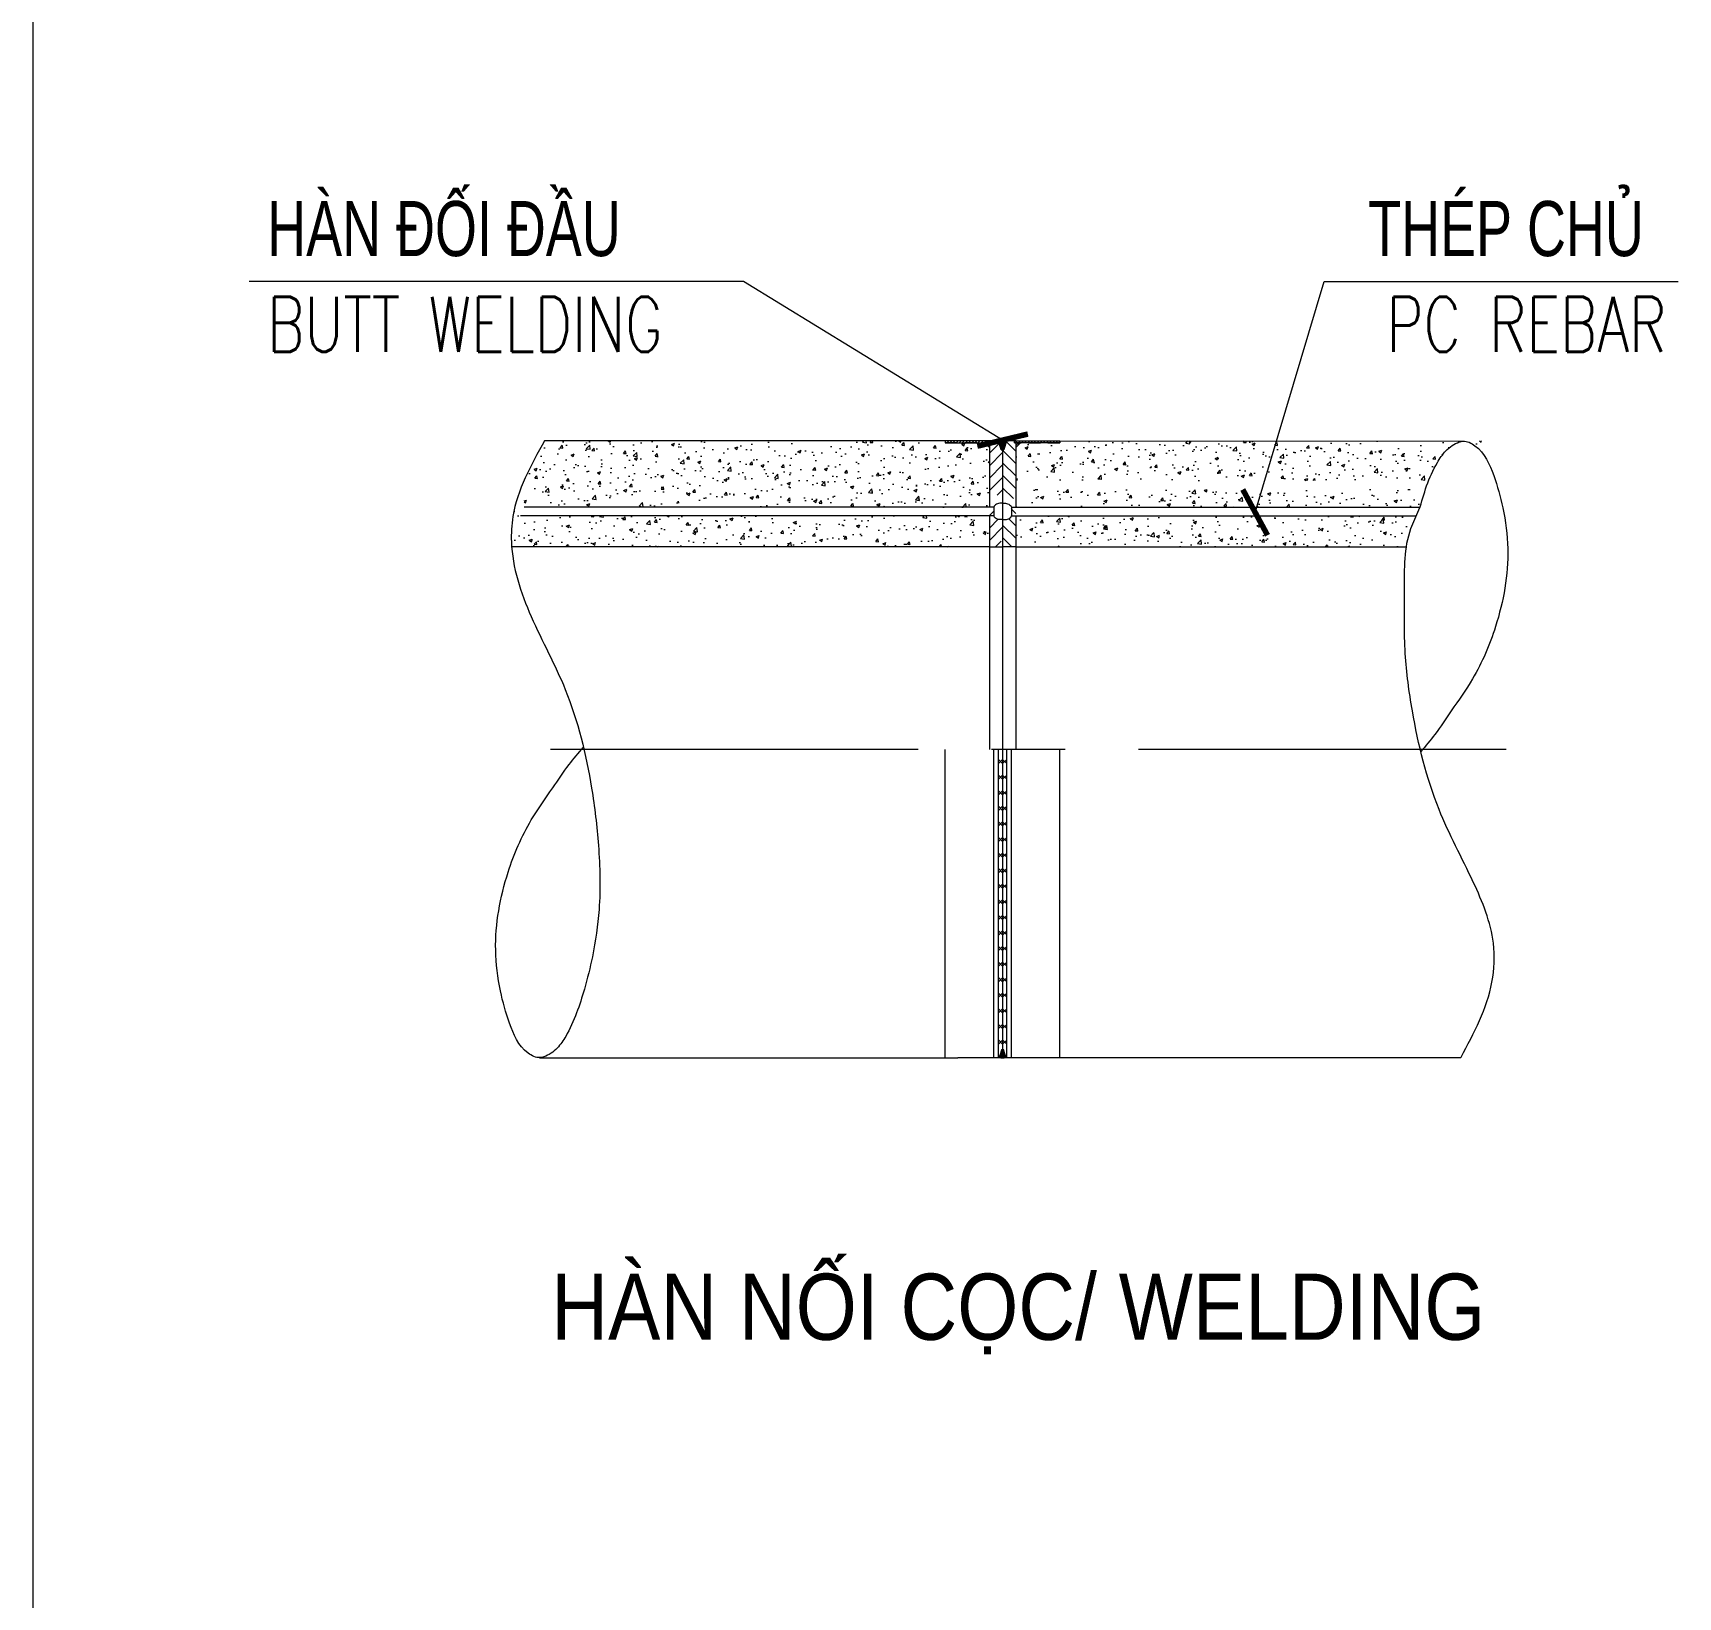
# Model space of a CAD drawing. Header units: millimetres. Extents: x -2123450 to -961021, y -260876 to 649159.
# Drawn here: x -1467022 to -1455833, y 138489 to 149125 of the extents above; entities that cross this region are included whole.
import ezdxf
from ezdxf.enums import TextEntityAlignment as Align

# ---------------------------------------------------------------- set-up
doc = ezdxf.new("R2010")
doc.units = ezdxf.units.MM
doc.header["$LTSCALE"] = 1000
doc.header["$MEASUREMENT"] = 0
doc.linetypes.add('CENTER2', pattern=[1.125, 0.75, -0.125, 0.125, -0.125])
doc.linetypes.add('CENTERX2', pattern=[4, 2.5, -0.5, 0.5, -0.5])
doc.layers.get('0').update_dxf_attribs({"linetype": 'CONTINUOUS'})
for name, color, linetype, lineweight in [('1.NET BAO-F', 3, 'CONTINUOUS', 20), ('4.DIM-F', 1, 'CONTINUOUS', 15), ('9.NET MANH-F', 9, 'CONTINUOUS', 15), ('NDC_S_AXIS', 5, 'CENTER2', 15), ('NDC_S_BREAK-LINE', 1, 'CONTINUOUS', 15), ('NDC_S_CONTINUOUS', 3, 'CONTINUOUS', 20), ('NDC_S_ENG TEXT', 2, 'CONTINUOUS', 9), ('NDC_S_HATCH MATERIAL', 8, 'CONTINUOUS', 13), ('NDC_S_VN TEXT', 7, 'CONTINUOUS', 9)]:
    doc.layers.add(name, color=color, linetype=linetype, lineweight=lineweight)
doc.styles.add('Arial', font='arial.ttf')
doc.styles.add('NDC_ARIAL', font='arial.ttf', dxfattribs={"width": 0.8})
doc.styles.add('NDC_ROMANS', font='romans.shx', dxfattribs={"width": 0.8, "bigfont": 'vns.shx'})
doc.styles.add('Vnsimli', font='vnsimli.shx', dxfattribs={"width": 0.65})
doc.dimstyles.new('D1-1(SC25)', dxfattribs={"dimscale": 25, "dimtxt": 2, "dimasz": 1.5, "dimexe": 1.5, "dimexo": 0, "dimgap": 0.5, "dimtad": 1, "dimdec": 0, "dimzin": 0, "dimdsep": 46, "dimtxsty": 'Vnsimli', "dimblk": 'ARCHTICK', "dimcen": 1, "dimdle": 1.5, "dimclrd": 256, "dimclre": 256, "dimclrt": 2, "dimadec": 0, "dimazin": 0, "dimtfac": 1, "dimtdec": 0, "dimtix": 1, "dimtmove": 2, "dimatfit": 2, "dimldrblk": 'ARCHTICK', "dimfxl": 1, "dimtolj": 1, "dimtzin": 0, "dimlwd": -1, "dimlwe": -1, "dimarcsym": 0})
pattern_1 = [(50, (-1727909.72, 64548.08), (214.93242, -18.80415), [22.47432, -247.21747]), (355, (-1727909.72, 64548.08), (-41.57788, 225.40004), [17.97945, -197.77397]), (100.4514, (-1727891.81, 64546.52), (173.3547, 206.59575), [19.10023, -210.10252]), (46.1842, (-1727909.72, 64608.02), (319.80682, -49.59902), [33.71147, -370.8262]), (96.6356, (-1727883.07, 64603.88), (280.07872, 291.90176), [28.65034, -315.15372]), (351.1842, (-1727909.72, 64608), (280.0785, 291.90198), [26.96918, -296.66096]), (21, (-1727879.76, 64593.03), (178.8677, -120.64778), [22.47432, -247.21747]), (326, (-1727879.76, 64593.03), (72.91127, 217.29667), [17.97945, -197.77397]), (71.4514, (-1727864.85, 64582.98), (251.77904, 96.6487), [19.10023, -210.10252]), (37.5, (-1727909.725, 64548.08), (3.643792, 99.754151), [0, -195.37671, 0, -200.77055, 0, -198.523116]), (7.5, (-1727909.72, 64548.08), (78.83077, 118.18844), [0, -114.46918, 0, -190.88185, 0, -75.663527]), (327.5, (-1727976.55, 64548.08), (159.963915, -6.758737), [0, -74.914384, 0, -233.732877, 0, -310.14555]), (317.5, (-1728006.51, 64548.08), (174.75613, 29.99721), [0, -97.3887, 0, -155.2226, 0, -220.24829])]
pattern_2 = [(45, (-3052294.224, 738269.01), (-10.59449372, 10.59449372), [])]

# ---------------------------------------------------------------- blocks, each defined once
blk = doc.blocks.new('_ArchTick')
at = {"color": 0, "linetype": 'ByBlock', "lineweight": 0, "const_width": 0.15}
blk.add_lwpolyline([(-0.5, -0.5), (0.5, 0.5)], dxfattribs=at)

msp = doc.modelspace()

# ---------------------------------------------------------------- hatches: boundary and pattern name
at = {"layer": '9.NET MANH-F', "ltscale": 2}
h = msp.add_hatch(dxfattribs=at)
h.set_pattern_fill('ANSI31', color=256, scale=599.315068, angle=90, style=0)
h.set_pattern_definition([(135, (-1898428.25, 270255.12), (-52.972469, -52.972469), [])])
h.paths.add_polyline_path([(-1460455.03, 142155.21), (-1460427.34, 142155.21), (-1460427.34, 144252.81), (-1460455.03, 144252.81)])
h = msp.add_hatch(dxfattribs=at)
h.set_pattern_fill('ANSI31', color=256, scale=599.315068, angle=90, style=0)
h.set_pattern_definition([(45, (-1022454.11, 270255.12), (52.972469, -52.972469), [])])
h.paths.add_polyline_path([(-1460455.03, 142155.21), (-1460427.34, 142155.21), (-1460427.34, 144252.81), (-1460455.03, 144252.81)])
h = msp.add_hatch(dxfattribs=at)
h.set_pattern_fill('ANSI31', color=256, scale=599.315068, angle=90, style=0)
h.set_pattern_definition([(45, (-1022426.42, 270255.12), (52.972469, -52.972469), [])])
h.paths.add_polyline_path([(-1460427.34, 142155.21), (-1460399.64, 142155.21), (-1460399.64, 144252.81), (-1460427.34, 144252.81)])
h = msp.add_hatch(dxfattribs=at)
h.set_pattern_fill('ANSI31', color=256, scale=599.315068, angle=90, style=0)
h.set_pattern_definition([(135, (-1898400.56, 270255.12), (-52.972469, -52.972469), [])])
h.paths.add_polyline_path([(-1460427.34, 142155.21), (-1460399.64, 142155.21), (-1460399.64, 144252.81), (-1460427.34, 144252.81)])
at = {"layer": 'NDC_S_HATCH MATERIAL'}
h = msp.add_hatch(dxfattribs=at)
h.set_pattern_fill('AR-CONC', color=256, scale=29.965753, style=0)
h.set_pattern_definition(pattern_1)
h.paths.add_polyline_path([(-1463673.87, 146099.11), (-1463682.01, 145900.72), (-1460517.23, 145900.72), (-1460517.23, 146304.95), (-1460549.99, 146337.74), (-1460553.09, 146337.74), (-1460553.74, 146337.29), (-1460554.4, 146336.84), (-1460555.07, 146336.41), (-1460555.75, 146336), (-1460556.44, 146335.59), (-1460557.14, 146335.2), (-1460557.85, 146334.82), (-1460558.57, 146334.46), (-1460559.3, 146334.1), (-1460560.04, 146333.77), (-1460560.78, 146333.44), (-1460561.54, 146333.13), (-1460562.3, 146332.84), (-1460563.06, 146332.56), (-1460563.84, 146332.29), (-1460564.62, 146332.04), (-1460565.41, 146331.8), (-1460566.2, 146331.58), (-1460567, 146331.37), (-1460567.8, 146331.18), (-1460568.61, 146331), (-1460569.43, 146330.83), (-1460570.24, 146330.69), (-1460571.06, 146330.56), (-1460571.89, 146330.44), (-1460572.71, 146330.34), (-1460573.54, 146330.25), (-1460574.37, 146330.18), (-1460575.2, 146330.13), (-1460576.03, 146330.09), (-1460576.87, 146330.06), (-1460577.7, 146330.06), (-1460578.54, 146330.06), (-1460579.37, 146330.09), (-1460580.2, 146330.13), (-1460581.04, 146330.18), (-1460581.87, 146330.25), (-1460582.69, 146330.34), (-1460583.52, 146330.44), (-1460584.34, 146330.56), (-1460585.16, 146330.69), (-1460585.98, 146330.83), (-1460586.79, 146331), (-1460587.6, 146331.18), (-1460588.4, 146331.37), (-1460589.2, 146331.58), (-1460590, 146331.8), (-1460590.78, 146332.04), (-1460591.57, 146332.29), (-1460592.34, 146332.56), (-1460593.11, 146332.84), (-1460593.87, 146333.13), (-1460594.62, 146333.44), (-1460595.37, 146333.77), (-1460596.11, 146334.1), (-1460596.83, 146334.46), (-1460597.55, 146334.82), (-1460598.26, 146335.2), (-1460598.96, 146335.59), (-1460599.65, 146336), (-1460600.33, 146336.41), (-1460601, 146336.84), (-1460601.66, 146337.29), (-1460602.31, 146337.74), (-1460685.21, 146337.74), (-1460685.85, 146337.29), (-1460686.51, 146336.84), (-1460687.18, 146336.41), (-1460687.86, 146336), (-1460688.55, 146335.59), (-1460689.25, 146335.2), (-1460689.96, 146334.82), (-1460690.68, 146334.46), (-1460691.41, 146334.1), (-1460692.15, 146333.77), (-1460692.89, 146333.44), (-1460693.65, 146333.13), (-1460694.41, 146332.84), (-1460695.18, 146332.56), (-1460695.95, 146332.29), (-1460696.73, 146332.04), (-1460697.52, 146331.8), (-1460698.31, 146331.58), (-1460699.11, 146331.37), (-1460699.92, 146331.18), (-1460700.72, 146331), (-1460701.54, 146330.83), (-1460702.35, 146330.69), (-1460703.17, 146330.56), (-1460704, 146330.44), (-1460704.82, 146330.34), (-1460705.65, 146330.25), (-1460706.48, 146330.18), (-1460707.31, 146330.13), (-1460708.15, 146330.09), (-1460708.98, 146330.06), (-1460709.81, 146330.06), (-1460710.65, 146330.06), (-1460711.48, 146330.09), (-1460712.31, 146330.13), (-1460713.15, 146330.18), (-1460713.98, 146330.25), (-1460714.81, 146330.34), (-1460715.63, 146330.44), (-1460716.45, 146330.56), (-1460717.27, 146330.69), (-1460718.09, 146330.83), (-1460718.9, 146331), (-1460719.71, 146331.18), (-1460720.52, 146331.37), (-1460721.31, 146331.58), (-1460722.11, 146331.8), (-1460722.9, 146332.04), (-1460723.68, 146332.29), (-1460724.45, 146332.56), (-1460725.22, 146332.84), (-1460725.98, 146333.13), (-1460726.73, 146333.44), (-1460727.48, 146333.77), (-1460728.22, 146334.1), (-1460728.95, 146334.46), (-1460729.66, 146334.82), (-1460730.37, 146335.2), (-1460731.08, 146335.59), (-1460731.77, 146336), (-1460732.45, 146336.41), (-1460733.12, 146336.84), (-1460733.77, 146337.29), (-1460734.42, 146337.74), (-1460816.89, 146337.74), (-1460816.89, 146350.41), (-1463543.32, 146350.41), (-1463552.42, 146334.03), (-1463562.35, 146316.11), (-1463572.25, 146298.19), (-1463582.09, 146280.25), (-1463591.86, 146262.3), (-1463601.55, 146244.32), (-1463611.14, 146226.32), (-1463620.6, 146208.28), (-1463629.92, 146190.2), (-1463639.09, 146172.09), (-1463648.09, 146153.92), (-1463656.9, 146135.71), (-1463665.5, 146117.44), (-1463744.19, 145900.83)])
h = msp.add_hatch(dxfattribs=at)
h.set_pattern_fill('ANSI31', color=256, scale=119.863014, style=0)
h.set_pattern_definition(pattern_2)
h.paths.add_polyline_path([(-1460507.51, 146350.41), (-1460816.89, 146350.41), (-1460816.89, 146337.74), (-1460507.51, 146337.74)])
h = msp.add_hatch(dxfattribs=at)
h.set_pattern_fill('ANSI31', color=256, scale=479.452055, angle=90, style=0)
h.set_pattern_definition([(225, (-1727909.725, 129921.415), (-42.377975, 42.377975), [])])
h.paths.add_polyline_path([(-1460517.23, 146348.99), (-1460427.34, 146348.99), (-1460427.34, 145985.04), (-1460439.26, 145985.04), (-1460440.16, 145985.1), (-1460441.07, 145985.13), (-1460441.99, 145985.15), (-1460442.92, 145985.15), (-1460443.84, 145985.13), (-1460444.78, 145985.1), (-1460445.71, 145985.05), (-1460446.65, 145984.98), (-1460447.59, 145984.9), (-1460448.54, 145984.8), (-1460449.48, 145984.68), (-1460450.43, 145984.55), (-1460451.37, 145984.4), (-1460452.32, 145984.23), (-1460453.27, 145984.05), (-1460454.21, 145983.85), (-1460455.15, 145983.63), (-1460456.09, 145983.4), (-1460457.03, 145983.15), (-1460457.96, 145982.89), (-1460458.89, 145982.61), (-1460459.81, 145982.32), (-1460460.73, 145982.01), (-1460461.64, 145981.68), (-1460462.55, 145981.34), (-1460463.44, 145980.99), (-1460464.33, 145980.62), (-1460465.22, 145980.23), (-1460466.09, 145979.84), (-1460466.96, 145979.43), (-1460467.81, 145979), (-1460468.66, 145978.56), (-1460469.49, 145978.11), (-1460470.32, 145977.65), (-1460471.13, 145977.17), (-1460471.93, 145976.68), (-1460472.71, 145976.18), (-1460473.49, 145975.67), (-1460474.25, 145975.15), (-1460474.99, 145974.62), (-1460475.72, 145974.07), (-1460476.44, 145973.52), (-1460477.14, 145972.95), (-1460477.83, 145972.38), (-1460478.5, 145971.79), (-1460479.15, 145971.2), (-1460479.78, 145970.6), (-1460480.4, 145969.99), (-1460481, 145969.37), (-1460481.58, 145968.75), (-1460482.15, 145968.11), (-1460482.69, 145967.48), (-1460483.22, 145966.83), (-1460483.72, 145966.18), (-1460484.21, 145965.52), (-1460484.68, 145964.86), (-1460485.12, 145964.2), (-1460485.55, 145963.52), (-1460485.95, 145962.85), (-1460486.34, 145962.17), (-1460486.7, 145961.49), (-1460487.04, 145960.81), (-1460487.36, 145960.12), (-1460487.65, 145959.43), (-1460517.23, 145959.43)])
h.paths.add_polyline_path([(-1460487.65, 145840.79), (-1460487.65, 145899.5), (-1460517.23, 145899.5), (-1460517.23, 145642.48), (-1460507.51, 145642.48), (-1460507.51, 145629.81), (-1460454.29, 145629.81), (-1460427.34, 145690.34), (-1460427.34, 145815.18), (-1460439.26, 145815.18), (-1460440.02, 145815.13), (-1460440.79, 145815.1), (-1460441.56, 145815.08), (-1460442.33, 145815.07), (-1460443.11, 145815.07), (-1460443.89, 145815.09), (-1460444.68, 145815.11), (-1460445.47, 145815.15), (-1460446.26, 145815.21), (-1460447.05, 145815.27), (-1460447.84, 145815.34), (-1460448.64, 145815.43), (-1460449.43, 145815.53), (-1460450.23, 145815.64), (-1460451.03, 145815.76), (-1460451.82, 145815.9), (-1460452.62, 145816.04), (-1460453.41, 145816.2), (-1460454.21, 145816.37), (-1460455, 145816.55), (-1460455.79, 145816.74), (-1460456.58, 145816.95), (-1460457.37, 145817.16), (-1460458.15, 145817.39), (-1460458.94, 145817.62), (-1460459.71, 145817.87), (-1460460.49, 145818.13), (-1460461.26, 145818.4), (-1460462.02, 145818.68), (-1460462.78, 145818.97), (-1460463.54, 145819.27), (-1460464.29, 145819.58), (-1460465.03, 145819.9), (-1460465.77, 145820.23), (-1460466.5, 145820.58), (-1460467.23, 145820.93), (-1460467.95, 145821.29), (-1460468.66, 145821.66), (-1460469.36, 145822.04), (-1460470.06, 145822.42), (-1460470.74, 145822.82), (-1460471.42, 145823.23), (-1460472.09, 145823.64), (-1460472.75, 145824.06), (-1460473.41, 145824.49), (-1460474.05, 145824.93), (-1460474.68, 145825.38), (-1460475.3, 145825.83), (-1460475.91, 145826.29), (-1460476.52, 145826.76), (-1460477.11, 145827.24), (-1460477.68, 145827.72), (-1460478.25, 145828.21), (-1460478.81, 145828.71), (-1460479.35, 145829.21), (-1460479.88, 145829.72), (-1460480.4, 145830.23), (-1460480.91, 145830.75), (-1460481.4, 145831.28), (-1460481.88, 145831.81), (-1460482.35, 145832.34), (-1460482.8, 145832.88), (-1460483.25, 145833.42), (-1460483.67, 145833.97), (-1460484.08, 145834.52), (-1460484.48, 145835.08), (-1460484.87, 145835.64), (-1460485.24, 145836.2), (-1460485.59, 145836.77), (-1460485.93, 145837.33), (-1460486.26, 145837.91), (-1460486.57, 145838.48), (-1460486.86, 145839.05), (-1460487.14, 145839.63), (-1460487.41, 145840.21)])
h = msp.add_hatch(color=256, dxfattribs=at)
edge = h.paths.add_edge_path()
edge.add_arc((-1460427.34, 146287.93), 68.05, 66.664535, 90)
edge.add_line((-1460427.34, 146355.98), (-1460427.34, 146289.88))
edge.add_line((-1460427.34, 146289.88), (-1460418.36, 146289.88))
edge.add_line((-1460418.36, 146289.88), (-1460400.38, 146350.41))
edge = h.paths.add_edge_path()
edge.add_arc((-1460427.34, 146287.93), 68.05, 90, 113.335465)
edge.add_line((-1460454.29, 146350.41), (-1460436.31, 146289.88))
edge.add_line((-1460436.31, 146289.88), (-1460427.34, 146289.88))
edge.add_line((-1460427.34, 146289.88), (-1460427.34, 146355.98))
h = msp.add_hatch(dxfattribs=at)
h.set_pattern_fill('ANSI31', color=256, scale=479.452055, style=0)
h.set_pattern_definition([(315, (-1727909.725, 129921.415), (-42.377975, -42.377975), [])])
h.paths.add_polyline_path([(-1460427.34, 146348.99), (-1460337.44, 146348.99), (-1460337.44, 145959.43), (-1460367.02, 145959.43), (-1460367.31, 145960.12), (-1460367.63, 145960.81), (-1460367.97, 145961.49), (-1460368.33, 145962.17), (-1460368.72, 145962.85), (-1460369.12, 145963.52), (-1460369.55, 145964.2), (-1460369.99, 145964.86), (-1460370.46, 145965.52), (-1460370.95, 145966.18), (-1460371.45, 145966.83), (-1460371.98, 145967.48), (-1460372.52, 145968.11), (-1460373.09, 145968.75), (-1460373.67, 145969.37), (-1460374.27, 145969.99), (-1460374.89, 145970.6), (-1460375.52, 145971.2), (-1460376.17, 145971.79), (-1460376.84, 145972.38), (-1460377.53, 145972.95), (-1460378.23, 145973.52), (-1460378.95, 145974.07), (-1460379.68, 145974.62), (-1460380.42, 145975.15), (-1460381.18, 145975.67), (-1460381.96, 145976.18), (-1460382.74, 145976.68), (-1460383.54, 145977.17), (-1460384.36, 145977.65), (-1460385.18, 145978.11), (-1460386.01, 145978.56), (-1460386.86, 145979), (-1460387.71, 145979.43), (-1460388.58, 145979.84), (-1460389.45, 145980.23), (-1460390.34, 145980.62), (-1460391.23, 145980.99), (-1460392.13, 145981.34), (-1460393.03, 145981.68), (-1460393.94, 145982.01), (-1460394.86, 145982.32), (-1460395.78, 145982.61), (-1460396.71, 145982.89), (-1460397.64, 145983.15), (-1460398.58, 145983.4), (-1460399.52, 145983.63), (-1460400.46, 145983.85), (-1460401.41, 145984.05), (-1460402.35, 145984.23), (-1460403.3, 145984.4), (-1460404.24, 145984.55), (-1460405.19, 145984.68), (-1460406.13, 145984.8), (-1460407.08, 145984.9), (-1460408.02, 145984.98), (-1460408.96, 145985.05), (-1460409.9, 145985.1), (-1460410.83, 145985.13), (-1460411.76, 145985.15), (-1460412.68, 145985.15), (-1460413.6, 145985.13), (-1460414.51, 145985.1), (-1460415.41, 145985.04), (-1460427.34, 145985.04)])
h.paths.add_polyline_path([(-1460374.27, 145888.94), (-1460373.96, 145889.25), (-1460373.67, 145889.56)])
h.paths.add_polyline_path([(-1460399.99, 145875.18), (-1460399.52, 145875.3), (-1460400.46, 145875.08)])
h.paths.add_polyline_path([(-1460401.88, 145874.78), (-1460401.41, 145874.88), (-1460402.35, 145874.7)])
h.paths.add_polyline_path([(-1460398.11, 145875.64), (-1460397.64, 145875.78), (-1460398.58, 145875.53)])
h.paths.add_polyline_path([(-1460403.77, 145874.45), (-1460403.3, 145874.53), (-1460404.24, 145874.38)])
h.paths.add_polyline_path([(-1460396.25, 145876.17), (-1460395.78, 145876.32), (-1460396.71, 145876.04)])
h.paths.add_polyline_path([(-1460405.66, 145874.18), (-1460405.19, 145874.25), (-1460406.13, 145874.13)])
h.paths.add_polyline_path([(-1460394.4, 145876.76), (-1460393.94, 145876.92), (-1460394.86, 145876.61)])
h.paths.add_polyline_path([(-1460407.55, 145873.98), (-1460407.08, 145874.03), (-1460408.02, 145873.95)])
h.paths.add_polyline_path([(-1460392.58, 145877.41), (-1460392.13, 145877.59), (-1460393.03, 145877.25)])
h.paths.add_polyline_path([(-1460409.43, 145873.85), (-1460408.96, 145873.88), (-1460409.9, 145873.83)])
h.paths.add_polyline_path([(-1460390.78, 145878.12), (-1460390.34, 145878.31), (-1460391.23, 145877.94)])
h.paths.add_polyline_path([(-1460411.29, 145873.78), (-1460410.83, 145873.8), (-1460411.76, 145873.78)])
h.paths.add_polyline_path([(-1460389.01, 145878.89), (-1460388.58, 145879.09), (-1460389.45, 145878.7)])
h.paths.add_polyline_path([(-1460413.14, 145873.78), (-1460412.68, 145873.78), (-1460413.6, 145873.8)])
h.paths.add_polyline_path([(-1460387.28, 145879.71), (-1460386.86, 145879.93), (-1460387.71, 145879.5)])
h.paths.add_polyline_path([(-1460367.02, 145899.5), (-1460367.02, 145840.79), (-1460367.47, 145839.77), (-1460367.96, 145838.75), (-1460368.51, 145837.73), (-1460369.1, 145836.73), (-1460369.74, 145835.73), (-1460370.43, 145834.74), (-1460371.16, 145833.77), (-1460371.93, 145832.8), (-1460372.74, 145831.85), (-1460373.6, 145830.92), (-1460374.5, 145830), (-1460375.43, 145829.1), (-1460376.41, 145828.22), (-1460377.42, 145827.36), (-1460378.46, 145826.52), (-1460379.54, 145825.71), (-1460380.65, 145824.91), (-1460381.79, 145824.14), (-1460382.97, 145823.4), (-1460384.17, 145822.68), (-1460385.39, 145821.99), (-1460386.64, 145821.33), (-1460387.91, 145820.7), (-1460389.21, 145820.09), (-1460390.52, 145819.52), (-1460391.85, 145818.98), (-1460393.2, 145818.48), (-1460394.56, 145818), (-1460395.94, 145817.56), (-1460397.32, 145817.16), (-1460398.71, 145816.78), (-1460400.11, 145816.45), (-1460401.52, 145816.15), (-1460402.92, 145815.88), (-1460404.33, 145815.66), (-1460405.74, 145815.47), (-1460407.14, 145815.31), (-1460408.54, 145815.2), (-1460409.94, 145815.12), (-1460411.32, 145815.08), (-1460412.7, 145815.07), (-1460414.06, 145815.11), (-1460415.41, 145815.18), (-1460427.34, 145815.18), (-1460427.34, 145690.34), (-1460400.38, 145629.81), (-1460347.16, 145629.81), (-1460347.16, 145642.48), (-1460337.44, 145642.48), (-1460337.44, 145899.5)])
h.paths.add_polyline_path([(-1460385.59, 145880.59), (-1460385.18, 145880.82), (-1460386.01, 145880.37)])
h.paths.add_polyline_path([(-1460367.63, 145898.12), (-1460367.46, 145898.47), (-1460367.31, 145898.81)])
h.paths.add_polyline_path([(-1460383.94, 145881.51), (-1460383.54, 145881.76), (-1460384.36, 145881.28)])
h.paths.add_polyline_path([(-1460368.33, 145896.76), (-1460368.14, 145897.1), (-1460367.97, 145897.44)])
h.paths.add_polyline_path([(-1460382.34, 145882.49), (-1460381.96, 145882.75), (-1460382.74, 145882.25)])
h.paths.add_polyline_path([(-1460369.12, 145895.41), (-1460368.91, 145895.74), (-1460368.72, 145896.08)])
h.paths.add_polyline_path([(-1460380.8, 145883.51), (-1460380.42, 145883.78), (-1460381.18, 145883.26)])
h.paths.add_polyline_path([(-1460369.99, 145894.07), (-1460369.76, 145894.4), (-1460369.55, 145894.74)])
h.paths.add_polyline_path([(-1460379.31, 145884.58), (-1460378.95, 145884.86), (-1460379.68, 145884.32)])
h.paths.add_polyline_path([(-1460370.95, 145892.75), (-1460370.69, 145893.08), (-1460370.46, 145893.41)])
h.paths.add_polyline_path([(-1460377.87, 145885.69), (-1460377.53, 145885.98), (-1460378.23, 145885.41)])
h.paths.add_polyline_path([(-1460371.98, 145891.45), (-1460371.71, 145891.77), (-1460371.45, 145892.1)])
h.paths.add_polyline_path([(-1460376.5, 145886.84), (-1460376.17, 145887.14), (-1460376.84, 145886.55)])
h.paths.add_polyline_path([(-1460373.09, 145890.18), (-1460372.8, 145890.5), (-1460372.52, 145890.82)])
h.paths.add_polyline_path([(-1460375.52, 145887.73), (-1460375.2, 145888.03), (-1460374.89, 145888.33)])
h = msp.add_hatch(dxfattribs=at)
h.set_pattern_fill('ANSI31', color=256, scale=119.863014, style=0)
h.set_pattern_definition(pattern_2)
h.paths.add_polyline_path([(-1460347.16, 146350.41), (-1460037.78, 146350.41), (-1460037.78, 146337.74), (-1460347.16, 146337.74)])
h = msp.add_hatch(dxfattribs=at)
h.set_pattern_fill('AR-CONC', color=256, scale=29.965753, style=0)
h.set_pattern_definition(pattern_1)
h.paths.add_polyline_path([(-1457613.6, 145511.37), (-1457613.6, 145511.37), (-1457613.8, 145510.64)])
h.paths.add_polyline_path([(-1457204.88, 146306.78), (-1457205.58, 146306.33), (-1457204.17, 146307.22)])
h.paths.add_polyline_path([(-1457272.78, 146253.6), (-1457273.38, 146253.02), (-1457272.17, 146254.17)])
h.paths.add_polyline_path([(-1457367.31, 146135.11), (-1457367.75, 146134.41), (-1457368.2, 146133.7)])
h.paths.add_polyline_path([(-1457365.52, 146137.91), (-1457365.97, 146137.22), (-1457366.42, 146136.51)])
h.paths.add_polyline_path([(-1457270.36, 146255.88), (-1457270.97, 146255.31), (-1457269.76, 146256.44)])
h.paths.add_polyline_path([(-1457275.17, 146251.3), (-1457275.77, 146250.72), (-1457274.58, 146251.87)])
h.paths.add_polyline_path([(-1457369.09, 146132.29), (-1457369.53, 146131.59), (-1457369.97, 146130.88)])
h.paths.add_polyline_path([(-1457363.73, 146140.72), (-1457364.18, 146140.02), (-1457364.63, 146139.32)])
h.paths.add_polyline_path([(-1457267.93, 146258.14), (-1457268.54, 146257.58), (-1457267.32, 146258.71)])
h.paths.add_polyline_path([(-1457277.56, 146248.98), (-1457278.15, 146248.4), (-1457276.96, 146249.56)])
h.paths.add_polyline_path([(-1457370.85, 146129.47), (-1457371.29, 146128.76), (-1457371.74, 146128.05)])
h.paths.add_polyline_path([(-1457361.92, 146143.51), (-1457362.37, 146142.82), (-1457362.82, 146142.12)])
h.paths.add_polyline_path([(-1457265.49, 146260.39), (-1457266.1, 146259.83), (-1457264.87, 146260.95)])
h.paths.add_polyline_path([(-1457279.92, 146246.65), (-1457280.51, 146246.06), (-1457279.33, 146247.23)])
h.paths.add_polyline_path([(-1457372.61, 146126.64), (-1457373.05, 146125.93), (-1457373.49, 146125.22)])
h.paths.add_polyline_path([(-1457360.1, 146146.3), (-1457360.56, 146145.61), (-1457361.01, 146144.91)])
h.paths.add_polyline_path([(-1457263.03, 146262.62), (-1457263.64, 146262.07), (-1457262.41, 146263.18)])
h.paths.add_polyline_path([(-1457282.27, 146244.3), (-1457282.85, 146243.71), (-1457281.68, 146244.89)])
h.paths.add_polyline_path([(-1457374.36, 146123.8), (-1457374.8, 146123.1), (-1457375.23, 146122.38)])
h.paths.add_polyline_path([(-1457358.27, 146149.08), (-1457358.73, 146148.39), (-1457359.19, 146147.69)])
h.paths.add_polyline_path([(-1457260.55, 146264.84), (-1457261.17, 146264.28), (-1457259.93, 146265.39)])
h.paths.add_polyline_path([(-1457284.6, 146241.94), (-1457285.18, 146241.34), (-1457284.02, 146242.53)])
h.paths.add_polyline_path([(-1457376.1, 146120.96), (-1457376.53, 146120.26), (-1457376.97, 146119.54)])
h.paths.add_polyline_path([(-1457356.44, 146151.86), (-1457356.89, 146151.17), (-1457357.36, 146150.47)])
h.paths.add_polyline_path([(-1457258.05, 146267.03), (-1457258.68, 146266.48), (-1457257.43, 146267.58)])
h.paths.add_polyline_path([(-1457286.92, 146239.56), (-1457287.49, 146238.96), (-1457286.34, 146240.15)])
h.paths.add_polyline_path([(-1457377.83, 146118.12), (-1457378.26, 146117.41), (-1457378.69, 146116.69)])
h.paths.add_polyline_path([(-1457354.59, 146154.63), (-1457355.05, 146153.94), (-1457355.51, 146153.24)])
h.paths.add_polyline_path([(-1457255.54, 146269.21), (-1457256.17, 146268.67), (-1457254.91, 146269.75)])
h.paths.add_polyline_path([(-1457289.22, 146237.17), (-1457289.79, 146236.56), (-1457288.64, 146237.76)])
h.paths.add_polyline_path([(-1457379.55, 146115.27), (-1457379.98, 146114.56), (-1457380.41, 146113.84)])
h.paths.add_polyline_path([(-1457352.72, 146157.38), (-1457353.19, 146156.7), (-1457353.66, 146156.01)])
h.paths.add_polyline_path([(-1457253.02, 146271.37), (-1457253.65, 146270.83), (-1457252.38, 146271.9)])
h.paths.add_polyline_path([(-1457291.5, 146234.76), (-1457292.07, 146234.15), (-1457290.93, 146235.36)])
h.paths.add_polyline_path([(-1457381.27, 146112.41), (-1457381.69, 146111.7), (-1457382.12, 146110.98)])
h.paths.add_polyline_path([(-1457350.85, 146160.13), (-1457351.32, 146159.45), (-1457351.79, 146158.76)])
h.paths.add_polyline_path([(-1457250.48, 146273.51), (-1457251.11, 146272.98), (-1457249.84, 146274.04)])
h.paths.add_polyline_path([(-1457293.77, 146232.34), (-1457294.33, 146231.72), (-1457293.2, 146232.94)])
h.paths.add_polyline_path([(-1457382.97, 146109.55), (-1457383.39, 146108.84), (-1457383.82, 146108.12)])
h.paths.add_polyline_path([(-1457348.97, 146162.88), (-1457349.44, 146162.19), (-1457349.91, 146161.51)])
h.paths.add_polyline_path([(-1457247.92, 146275.63), (-1457248.56, 146275.1), (-1457247.28, 146276.16)])
h.paths.add_polyline_path([(-1457296.02, 146229.9), (-1457296.58, 146229.28), (-1457295.46, 146230.51)])
h.paths.add_polyline_path([(-1457384.67, 146106.69), (-1457385.09, 146105.97), (-1457385.51, 146105.25)])
h.paths.add_polyline_path([(-1457347.08, 146165.61), (-1457347.55, 146164.93), (-1457348.02, 146164.24)])
h.paths.add_polyline_path([(-1457245.35, 146277.73), (-1457245.99, 146277.21), (-1457244.7, 146278.25)])
h.paths.add_polyline_path([(-1457298.25, 146227.45), (-1457298.81, 146226.83), (-1457297.69, 146228.06)])
h.paths.add_polyline_path([(-1457386.35, 146103.82), (-1457386.77, 146103.1), (-1457387.2, 146102.38)])
h.paths.add_polyline_path([(-1457345.17, 146168.33), (-1457345.65, 146167.66), (-1457346.12, 146166.97)])
h.paths.add_polyline_path([(-1457242.76, 146279.82), (-1457243.41, 146279.3), (-1457242.11, 146280.33)])
h.paths.add_polyline_path([(-1457300.47, 146224.98), (-1457301.02, 146224.36), (-1457299.92, 146225.6)])
h.paths.add_polyline_path([(-1457388.03, 146100.94), (-1457388.45, 146100.23), (-1457388.87, 146099.51)])
h.paths.add_polyline_path([(-1457343.25, 146171.05), (-1457343.73, 146170.37), (-1457344.21, 146169.69)])
h.paths.add_polyline_path([(-1457240.15, 146281.88), (-1457240.8, 146281.36), (-1457239.5, 146282.39)])
h.paths.add_polyline_path([(-1457302.67, 146222.5), (-1457303.22, 146221.88), (-1457302.12, 146223.12)])
h.paths.add_polyline_path([(-1457389.71, 146098.07), (-1457390.12, 146097.35), (-1457390.54, 146096.63)])
h.paths.add_polyline_path([(-1457341.32, 146173.75), (-1457341.8, 146173.08), (-1457342.29, 146172.4)])
h.paths.add_polyline_path([(-1457237.53, 146283.92), (-1457238.19, 146283.41), (-1457236.87, 146284.43)])
h.paths.add_polyline_path([(-1457304.86, 146220.01), (-1457305.41, 146219.38), (-1457304.32, 146220.63)])
h.paths.add_polyline_path([(-1457391.37, 146095.18), (-1457391.79, 146094.47), (-1457392.2, 146093.74)])
h.paths.add_polyline_path([(-1457339.38, 146176.45), (-1457339.86, 146175.78), (-1457340.35, 146175.1)])
h.paths.add_polyline_path([(-1457234.9, 146285.95), (-1457235.56, 146285.44), (-1457234.23, 146286.45)])
h.paths.add_polyline_path([(-1457307.03, 146217.51), (-1457307.58, 146216.87), (-1457306.49, 146218.13)])
h.paths.add_polyline_path([(-1457393.03, 146092.3), (-1457393.44, 146091.58), (-1457393.85, 146090.86)])
h.paths.add_polyline_path([(-1457337.42, 146179.14), (-1457337.91, 146178.47), (-1457338.4, 146177.79)])
h.paths.add_polyline_path([(-1457232.24, 146287.95), (-1457232.91, 146287.45), (-1457231.58, 146288.44)])
h.paths.add_polyline_path([(-1457309.19, 146214.99), (-1457309.73, 146214.35), (-1457308.65, 146215.61)])
h.paths.add_polyline_path([(-1457394.68, 146089.41), (-1457395.09, 146088.69), (-1457395.5, 146087.96)])
h.paths.add_polyline_path([(-1457335.45, 146181.81), (-1457335.95, 146181.15), (-1457336.44, 146180.48)])
h.paths.add_polyline_path([(-1457229.58, 146289.93), (-1457230.24, 146289.43), (-1457228.91, 146290.42)])
h.paths.add_polyline_path([(-1457311.33, 146212.45), (-1457311.87, 146211.82), (-1457310.8, 146213.09)])
h.paths.add_polyline_path([(-1457396.32, 146086.52), (-1457396.73, 146085.8), (-1457397.14, 146085.07)])
h.paths.add_polyline_path([(-1457333.47, 146184.48), (-1457333.97, 146183.82), (-1457334.47, 146183.15)])
h.paths.add_polyline_path([(-1457226.89, 146291.89), (-1457227.57, 146291.4), (-1457226.22, 146292.37)])
h.paths.add_polyline_path([(-1457313.46, 146209.91), (-1457313.99, 146209.27), (-1457312.93, 146210.54)])
h.paths.add_polyline_path([(-1457397.95, 146083.62), (-1457398.36, 146082.9), (-1457398.77, 146082.17)])
h.paths.add_polyline_path([(-1457331.48, 146187.14), (-1457331.98, 146186.48), (-1457332.48, 146185.81)])
h.paths.add_polyline_path([(-1457530.12, 146080.72), (-1457525.07, 146093.32), (-1457518.85, 146108.09), (-1457512.34, 146122.75), (-1457505.57, 146137.29), (-1457498.52, 146151.72), (-1457491.2, 146166.01), (-1457483.61, 146180.17), (-1457475.75, 146194.2), (-1457467.62, 146208.09), (-1457459.19, 146221.8), (-1457450.4, 146235.27), (-1457441.18, 146248.42), (-1457431.48, 146261.18), (-1457421.21, 146273.47), (-1457410.33, 146285.23), (-1457398.78, 146296.36), (-1457386.59, 146306.8), (-1457373.76, 146316.45), (-1457360.32, 146325.22), (-1457346.27, 146332.98), (-1457331.61, 146339.57), (-1457316.37, 146344.82), (-1457300.67, 146348.15), (-1457284.87, 146348.51), (-1457269.19, 146345.87), (-1457253.79, 146340.7), (-1457238.83, 146333.5), (-1457224.49, 146324.74), (-1457210.93, 146314.92), (-1457202.74, 146308.11), (-1457202.76, 146308.1), (-1457201.35, 146308.97), (-1457199.93, 146309.83), (-1457198.51, 146310.69), (-1457197.08, 146311.55), (-1457195.65, 146312.39), (-1457194.22, 146313.23), (-1457192.78, 146314.07), (-1457191.34, 146314.89), (-1457189.9, 146315.72), (-1457188.45, 146316.53), (-1457187, 146317.34), (-1457185.54, 146318.14), (-1457184.08, 146318.93), (-1457182.62, 146319.72), (-1457181.15, 146320.5), (-1457179.68, 146321.27), (-1457178.2, 146322.03), (-1457176.72, 146322.79), (-1457175.24, 146323.54), (-1457173.75, 146324.29), (-1457172.26, 146325.02), (-1457170.77, 146325.75), (-1457169.27, 146326.47), (-1457167.77, 146327.18), (-1457166.27, 146327.89), (-1457164.76, 146328.59), (-1457163.24, 146329.28), (-1457161.73, 146329.96), (-1457160.21, 146330.64), (-1457158.68, 146331.31), (-1457157.16, 146331.96), (-1457155.62, 146332.62), (-1457154.09, 146333.26), (-1457152.55, 146333.89), (-1457151.01, 146334.52), (-1457149.46, 146335.14), (-1457147.91, 146335.75), (-1457146.36, 146336.35), (-1457144.8, 146336.94), (-1457143.24, 146337.53), (-1457141.67, 146338.11), (-1457140.1, 146338.67), (-1457138.53, 146339.23), (-1457136.96, 146339.78), (-1457135.38, 146340.32), (-1457133.79, 146340.86), (-1457132.2, 146341.38), (-1457130.61, 146341.9), (-1457129.02, 146342.4), (-1457127.42, 146342.89), (-1457125.82, 146343.38), (-1457124.22, 146343.85), (-1457122.61, 146344.31), (-1457121, 146344.76), (-1457119.39, 146345.2), (-1457117.77, 146345.62), (-1457116.15, 146346.04), (-1457114.53, 146346.43), (-1457112.91, 146346.82), (-1457111.29, 146347.18), (-1457109.66, 146347.54), (-1457108.04, 146347.87), (-1457106.41, 146348.19), (-1457104.78, 146348.5), (-1457103.14, 146348.79), (-1457101.51, 146349.06), (-1457099.88, 146349.31), (-1457098.24, 146349.54), (-1457096.61, 146349.75), (-1457094.97, 146349.95), (-1457093.34, 146350.12), (-1457091.7, 146350.28), (-1457090.06, 146350.41), (-1460037.78, 146350.41), (-1460037.78, 146337.74), (-1460120.25, 146337.74), (-1460120.9, 146337.29), (-1460121.56, 146336.84), (-1460122.22, 146336.41), (-1460122.91, 146336), (-1460123.6, 146335.59), (-1460124.3, 146335.2), (-1460125.01, 146334.82), (-1460125.73, 146334.46), (-1460126.45, 146334.1), (-1460127.19, 146333.77), (-1460127.94, 146333.44), (-1460128.69, 146333.13), (-1460129.45, 146332.84), (-1460130.22, 146332.56), (-1460130.99, 146332.29), (-1460131.78, 146332.04), (-1460132.56, 146331.8), (-1460133.36, 146331.58), (-1460134.16, 146331.37), (-1460134.96, 146331.18), (-1460135.77, 146331), (-1460136.58, 146330.83), (-1460137.4, 146330.69), (-1460138.22, 146330.56), (-1460139.04, 146330.44), (-1460139.87, 146330.34), (-1460140.69, 146330.25), (-1460141.52, 146330.18), (-1460142.36, 146330.13), (-1460143.19, 146330.09), (-1460144.02, 146330.06), (-1460144.86, 146330.06), (-1460145.69, 146330.06), (-1460146.52, 146330.09), (-1460147.36, 146330.13), (-1460148.19, 146330.18), (-1460149.02, 146330.25), (-1460149.85, 146330.34), (-1460150.67, 146330.44), (-1460151.5, 146330.56), (-1460152.32, 146330.69), (-1460153.13, 146330.83), (-1460153.95, 146331), (-1460154.76, 146331.18), (-1460155.56, 146331.37), (-1460156.36, 146331.58), (-1460157.15, 146331.8), (-1460157.94, 146332.04), (-1460158.72, 146332.29), (-1460159.5, 146332.56), (-1460160.26, 146332.84), (-1460161.02, 146333.13), (-1460161.78, 146333.44), (-1460162.52, 146333.77), (-1460163.26, 146334.1), (-1460163.99, 146334.46), (-1460164.71, 146334.82), (-1460165.42, 146335.2), (-1460166.12, 146335.59), (-1460166.81, 146336), (-1460167.49, 146336.41), (-1460168.16, 146336.84), (-1460168.82, 146337.29), (-1460169.46, 146337.74), (-1460252.36, 146337.74), (-1460253.01, 146337.29), (-1460253.67, 146336.84), (-1460254.34, 146336.41), (-1460255.02, 146336), (-1460255.71, 146335.59), (-1460256.41, 146335.2), (-1460257.12, 146334.82), (-1460257.84, 146334.46), (-1460258.57, 146334.1), (-1460259.3, 146333.77), (-1460260.05, 146333.44), (-1460260.8, 146333.13), (-1460261.56, 146332.84), (-1460262.33, 146332.56), (-1460263.11, 146332.29), (-1460263.89, 146332.04), (-1460264.67, 146331.8), (-1460265.47, 146331.58), (-1460266.27, 146331.37), (-1460267.07, 146331.18), (-1460267.88, 146331), (-1460268.69, 146330.83), (-1460269.51, 146330.69), (-1460270.33, 146330.56), (-1460271.15, 146330.44), (-1460271.98, 146330.34), (-1460272.81, 146330.25), (-1460273.64, 146330.18), (-1460274.47, 146330.13), (-1460275.3, 146330.09), (-1460276.13, 146330.06), (-1460276.97, 146330.06), (-1460277.8, 146330.06), (-1460278.64, 146330.09), (-1460279.47, 146330.13), (-1460280.3, 146330.18), (-1460281.13, 146330.25), (-1460281.96, 146330.34), (-1460282.79, 146330.44), (-1460283.61, 146330.56), (-1460284.43, 146330.69), (-1460285.25, 146330.83), (-1460286.06, 146331), (-1460286.87, 146331.18), (-1460287.67, 146331.37), (-1460288.47, 146331.58), (-1460289.26, 146331.8), (-1460290.05, 146332.04), (-1460290.83, 146332.29), (-1460291.61, 146332.56), (-1460292.37, 146332.84), (-1460293.14, 146333.13), (-1460293.89, 146333.44), (-1460294.63, 146333.77), (-1460295.37, 146334.1), (-1460296.1, 146334.46), (-1460296.82, 146334.82), (-1460297.53, 146335.2), (-1460298.23, 146335.59), (-1460298.92, 146336), (-1460299.6, 146336.41), (-1460300.27, 146336.84), (-1460300.93, 146337.29), (-1460301.58, 146337.74), (-1460304.68, 146337.74), (-1460337.44, 146304.95), (-1460337.44, 146080.72)])
h.paths.add_polyline_path([(-1457315.58, 146207.35), (-1457316.1, 146206.71), (-1457315.05, 146207.99)])
h.paths.add_polyline_path([(-1457224.2, 146293.83), (-1457224.87, 146293.34), (-1457223.52, 146294.31)])
h.paths.add_polyline_path([(-1457329.47, 146189.78), (-1457329.98, 146189.13), (-1457330.48, 146188.46)])
h.paths.add_polyline_path([(-1457221.48, 146295.75), (-1457222.16, 146295.27), (-1457220.8, 146296.22)])
h.paths.add_polyline_path([(-1457317.67, 146204.78), (-1457318.2, 146204.14), (-1457317.15, 146205.42)])
h.paths.add_polyline_path([(-1457218.75, 146297.64), (-1457219.44, 146297.17), (-1457218.07, 146298.11)])
h.paths.add_polyline_path([(-1457327.45, 146192.42), (-1457327.96, 146191.76), (-1457328.47, 146191.1)])
h.paths.add_polyline_path([(-1457216.01, 146299.52), (-1457216.7, 146299.05), (-1457215.32, 146299.98)])
h.paths.add_polyline_path([(-1457319.76, 146202.2), (-1457320.28, 146201.55), (-1457319.24, 146202.85)])
h.paths.add_polyline_path([(-1457213.25, 146301.37), (-1457213.94, 146300.9), (-1457212.56, 146301.82)])
h.paths.add_polyline_path([(-1457325.42, 146195.04), (-1457325.93, 146194.39), (-1457326.44, 146193.73)])
h.paths.add_polyline_path([(-1457210.47, 146303.19), (-1457211.17, 146302.74), (-1457209.78, 146303.64)])
h.paths.add_polyline_path([(-1457321.83, 146199.61), (-1457322.35, 146198.96), (-1457321.31, 146200.26)])
h.paths.add_polyline_path([(-1457207.68, 146305), (-1457208.38, 146304.55), (-1457206.98, 146305.44)])
h.paths.add_polyline_path([(-1457323.89, 146197.01), (-1457324.4, 146196.35), (-1457323.38, 146197.65)])
h.paths.add_polyline_path([(-1457613.03, 145840.79), (-1460337.44, 145840.79), (-1460337.44, 145631.23), (-1457681.12, 145631.23), (-1457678.62, 145646.24), (-1457675.82, 145661.16), (-1457672.71, 145676.01), (-1457669.28, 145690.76), (-1457665.5, 145705.42), (-1457661.36, 145719.97), (-1457656.85, 145734.43), (-1457651.95, 145748.77), (-1457646.64, 145762.99), (-1457640.98, 145777.12), (-1457635.04, 145791.17), (-1457628.91, 145805.18), (-1457622.67, 145819.16), (-1457616.41, 145833.15)])
h.paths.add_polyline_path([(-1460337.44, 145900.72), (-1457588.84, 145900.72), (-1457587.65, 145904.03), (-1457582.72, 145918.49), (-1457578.02, 145933.03), (-1457573.47, 145947.63), (-1457569.04, 145962.26), (-1457564.65, 145976.91), (-1457560.26, 145991.56), (-1457555.82, 146006.19), (-1457551.27, 146020.79), (-1460337.44, 146020.79)])
h = msp.add_hatch(dxfattribs=at)
h.set_pattern_fill('AR-CONC', color=256, scale=29.965753, style=0)
h.set_pattern_definition([(50, (-1727909.72, 105346.81), (214.93242, -18.80415), [22.47432, -247.21747]), (355, (-1727909.72, 105346.81), (-41.57788, 225.40004), [17.97945, -197.77397]), (100.4514, (-1727891.81, 105345.25), (173.3547, 206.59575), [19.10023, -210.10252]), (46.1842, (-1727909.72, 105406.74), (319.80682, -49.59902), [33.71147, -370.8262]), (96.6356, (-1727883.07, 105402.6), (280.07872, 291.90176), [28.65034, -315.15372]), (351.1842, (-1727909.72, 105406.74), (280.0785, 291.90198), [26.96918, -296.66096]), (21, (-1727879.76, 105391.76), (178.8677, -120.64778), [22.47432, -247.21747]), (326, (-1727879.76, 105391.76), (72.91127, 217.29667), [17.97945, -197.77397]), (71.4514, (-1727864.85, 105381.7), (251.77904, 96.6487), [19.10023, -210.10252]), (37.5, (-1727909.725, 105346.81), (3.643792, 99.754151), [0, -195.37671, 0, -200.77055, 0, -198.523116]), (7.5, (-1727909.72, 105346.81), (78.83077, 118.18844), [0, -114.46918, 0, -190.88185, 0, -75.663527]), (327.5, (-1727976.55, 105346.81), (159.963915, -6.758737), [0, -74.914384, 0, -233.732877, 0, -310.14555]), (317.5, (-1728006.51, 105346.81), (174.75613, 29.99721), [0, -97.3887, 0, -155.2226, 0, -220.24829])])
h.paths.add_polyline_path([(-1463706.43, 145840.79), (-1463714.49, 145998.89), (-1463722.1, 145976.87), (-1463729.21, 145954.73), (-1463735.82, 145932.44), (-1463741.88, 145910.01), (-1463747.37, 145887.43), (-1463752.27, 145864.69), (-1463756.55, 145841.78), (-1463760.17, 145818.7), (-1463763.15, 145795.47), (-1463765.47, 145772.12), (-1463767.16, 145748.68), (-1463768.21, 145725.18), (-1463768.64, 145701.65), (-1463768.44, 145678.14), (-1463767.64, 145654.66), (-1463766.23, 145631.23), (-1460517.23, 145631.23), (-1460517.23, 145840.79)])
h = msp.add_hatch(color=256, dxfattribs=at)
edge = h.paths.add_edge_path()
edge.add_arc((-1460428.49, 142229.12), 79.35, 270.833065, 291.320851, ccw=False)
edge.add_line((-1460427.34, 142149.78), (-1460427.34, 142215.88))
edge.add_line((-1460427.34, 142215.88), (-1460418.36, 142215.88))
edge.add_line((-1460418.36, 142215.88), (-1460399.64, 142155.21))
edge = h.paths.add_edge_path()
edge.add_arc((-1460426.58, 142225.24), 75.46, 247.847384, 269.425481, ccw=False)
edge.add_line((-1460455.03, 142155.35), (-1460436.31, 142215.88))
edge.add_line((-1460436.31, 142215.88), (-1460427.34, 142215.88))
edge.add_line((-1460427.34, 142215.88), (-1460427.34, 142149.78))

# ---------------------------------------------------------------- linework, layer by layer
at = {"layer": '1.NET BAO-F', "ltscale": 10}
for p, q in [((-1460517.23, 146350.41), (-1463543.32, 146350.41)), ((-1460816.89, 146350.41), (-1460816.89, 146337.74)), ((-1460730.97, 146350.41), (-1460816.89, 146350.41)), ((-1460598.86, 146350.41), (-1460688.66, 146350.41)), ((-1460436.31, 146289.88), (-1460454.29, 146350.41)), ((-1460400.38, 146350.41), (-1460418.36, 146289.88)), ((-1460337.44, 146350.41), (-1457291.72, 146348.75)), ((-1460255.81, 146350.41), (-1460166.01, 146350.41)), ((-1460123.7, 146350.41), (-1460037.78, 146350.41)), ((-1460037.78, 146350.41), (-1460037.78, 146337.74)), ((-1460734.42, 146337.74), (-1460816.89, 146337.74)), ((-1460602.31, 146337.74), (-1460685.21, 146337.74)), ((-1460517.23, 146337.74), (-1460553.09, 146337.74)), ((-1460517.23, 146304.95), (-1460549.99, 146337.74)), ((-1460538.82, 146337.74), (-1460517.23, 146320.22)), ((-1460517.23, 146337.74), (-1460517.23, 145900.72)), ((-1460507.51, 146337.74), (-1460517.23, 146337.74)), ((-1460427.34, 146309.71), (-1460427.34, 142155.21)), ((-1460347.16, 146337.74), (-1460337.44, 146337.74)), ((-1460337.44, 146337.74), (-1460337.44, 145900.72)), ((-1460337.44, 146337.74), (-1460301.58, 146337.74)), ((-1460315.85, 146337.74), (-1460337.44, 146320.22)), ((-1460337.44, 146304.95), (-1460304.68, 146337.74)), ((-1460252.36, 146337.74), (-1460169.46, 146337.74)), ((-1460120.25, 146337.74), (-1460037.78, 146337.74)), ((-1460427.34, 145926.33), (-1460439.26, 145926.33)), ((-1460427.34, 145926.33), (-1460415.41, 145926.33)), ((-1460487.65, 145840.79), (-1463706.43, 145840.79)), ((-1460487.65, 145900.72), (-1463682.01, 145900.72)), ((-1460517.23, 145840.79), (-1460517.23, 144252.81)), ((-1460427.34, 145815.18), (-1460439.26, 145815.18)), ((-1460427.34, 145815.18), (-1460415.41, 145815.18)), ((-1460367.02, 145900.72), (-1457588.81, 145900.72)), ((-1460367.02, 145840.79), (-1457613.02, 145840.79)), ((-1460337.44, 145840.79), (-1460337.44, 144252.81)), ((-1460517.23, 145631.23), (-1463766.23, 145631.23)), ((-1460337.44, 145631.23), (-1457681.12, 145631.23)), ((-1460816.89, 142155.21), (-1460816.89, 144251.25)), ((-1460486.72, 142155.21), (-1460486.72, 144251.25)), ((-1460367.95, 142155.21), (-1460367.95, 144251.25)), ((-1460037.78, 142155.21), (-1460037.78, 144251.25))]:
    msp.add_line(p, q, dxfattribs=at)
at = {"layer": '1.NET BAO-F'}
for p, q in [((-1460517.23, 146350.41), (-1460454.29, 146350.41)), ((-1460507.51, 146337.74), (-1460507.51, 146350.41)), ((-1460337.44, 146350.41), (-1460400.38, 146350.41)), ((-1460347.16, 146337.74), (-1460347.16, 146350.41)), ((-1460487.65, 145900.72), (-1460487.65, 145840.79)), ((-1460367.02, 145900.72), (-1460367.02, 145840.79)), ((-1460517.23, 145631.23), (-1460427.34, 145631.23)), ((-1460337.44, 145631.23), (-1460427.34, 145631.23)), ((-1463577.5, 142156.61), (-1460730.97, 142155.21)), ((-1457311.68, 142155.21), (-1460730.97, 142155.21))]:
    msp.add_line(p, q, dxfattribs=at)
at = {"layer": '1.NET BAO-F', "ltscale": 10}
for points in [[(-1460507.51, 146350.41), (-1460816.89, 146350.41), (-1460816.89, 146337.74), (-1460507.51, 146337.74)], [(-1460347.16, 146350.41), (-1460037.78, 146350.41), (-1460037.78, 146337.74), (-1460347.16, 146337.74)]]:
    msp.add_lwpolyline(points, close=True, dxfattribs=at)
msp.add_lwpolyline([(-1460400.38, 146350.41, 0.20650278), (-1460454.29, 146350.41)], format="xyb", dxfattribs=at)
for centre, start_param, end_param in [((-1460450.9, 145898.25), 1.05718135, 2.62797768), ((-1460403.78, 145843.26), 4.198774, 5.76957033)]:
    msp.add_ellipse(centre, major_axis=(37.73, 11.65), ratio=0.68026503, start_param=start_param, end_param=end_param, dxfattribs=at)
at = {"layer": '1.NET BAO-F', "ltscale": 10, "extrusion": (0, 0, -1)}
for centre, start_param, end_param in [((-1460403.78, 145898.25), 1.05718135, 2.62797768), ((-1460450.9, 145843.26), 4.198774, 5.76957033)]:
    msp.add_ellipse(centre, major_axis=(-37.73, 11.65), ratio=0.68026503, start_param=start_param, end_param=end_param, dxfattribs=at)
at = {"layer": '4.DIM-F'}
msp.add_line((-1460436.31, 146289.88), (-1460418.36, 146289.88), dxfattribs=at)
at = {"layer": '9.NET MANH-F', "ltscale": 2}
for p, q in [((-1460427.34, 146309.71), (-1460427.34, 142155.21)), ((-1460455.03, 142155.21), (-1460455.03, 144252.81)), ((-1460455.03, 142155.21), (-1460455.03, 144252.81)), ((-1460399.64, 142155.21), (-1460399.64, 144252.81)), ((-1460399.64, 142155.21), (-1460399.64, 144252.81))]:
    msp.add_line(p, q, dxfattribs=at)
at = {"layer": 'NDC_S_AXIS', "linetype": 'CENTERX2'}
msp.add_line((-1457002.71, 144252.81), (-1463740.16, 144252.81), dxfattribs=at)
at = {"layer": 'NDC_S_BREAK-LINE'}
msp.add_spline([(-1463542.48, 146351.94), (-1463757.6, 145835.54), (-1463768.04, 145664.25), (-1463633.03, 145156), (-1463401.65, 144659.84), (-1463222.76, 143989.95), (-1463175.93, 143599.56), (-1463171.78, 143164.26), (-1463217.01, 142843.34), (-1463271.93, 142622.64), (-1463324.7, 142460.56), (-1463398.43, 142301.45), (-1463456.27, 142222.37), (-1463498.55, 142186.55), (-1463547.45, 142162.16), (-1463572.31, 142156.82), (-1463654.55, 142187.81), (-1463781.08, 142390.97), (-1463842.13, 142610.26), (-1463874.9, 142888.02), (-1463789.84, 143418.25), (-1463632.56, 143772.81), (-1463487.18, 143990.71), (-1463375.42, 144149.92), (-1463278.91, 144266.53)], degree=3, dxfattribs=at)
msp.add_open_spline([(-1457311.68, 142155.21), (-1457310.85, 142156.76), (-1457310.02, 142158.31), (-1457309.19, 142159.86), (-1457221.22, 142324.8), (-1457091.07, 142568.84), (-1457072.83, 142996.23), (-1457234.96, 143388.71), (-1457501.56, 143879.14), (-1457631.88, 144414.16), (-1457700.24, 144918.56), (-1457690.82, 145330.24), (-1457698.92, 145672.53), (-1457586.09, 145889.53), (-1457548.44, 146047.29), (-1457486.65, 146182.59), (-1457425.05, 146274.41), (-1457372.14, 146320.15), (-1457331.77, 146341.31), (-1457276.53, 146355.05), (-1457160.33, 146296.1), (-1457082.96, 146118.63), (-1457016.45, 145881), (-1456970.66, 145532.55), (-1457044.29, 145129.87), (-1457200.03, 144762.89), (-1457364.74, 144533.88), (-1457475.57, 144364.01), (-1457550.52, 144276.24), (-1457583.31, 144237.83)], degree=3, knots=[-3.46112184, -3.46112184, -3.46112184, -3.46112184, 0, 0, 0, 368.03371016, 544.51378441, 835.46532634, 1200.44178673, 1662.68123434, 1924.8095885, 2215.01794477, 2492.78210836, 2585.23409887, 2698.87284095, 2815.7751737, 2881.09623838, 2918.037728, 2954.46697232, 2971.41869708, 3030.00774444, 3189.57381995, 3341.32612114, 3527.7837314, 3885.78678005, 4144.37684738, 4319.00541953, 4448.68615606, 4549.59665847, 4549.59665847, 4549.59665847, 4549.59665847], dxfattribs=at)
at = {"layer": 'NDC_S_CONTINUOUS'}
msp.add_line((-1467022.14, 175295.06), (-1467022.14, 94563.77), dxfattribs=at)

# ---------------------------------------------------------------- texts
at = {"layer": 'NDC_S_ENG TEXT', "style": 'NDC_ROMANS', "width": 0.75}
msp.add_text('BUTT WELDING', height=375, dxfattribs=at).set_placement((-1465428.58, 146955.83))
msp.add_text('PC REBAR', height=375, dxfattribs=at).set_placement((-1455913.05, 146955.83), align=Align.RIGHT)
at = {"layer": 'NDC_S_VN TEXT', "style": 'Arial', "width": 0.7}
msp.add_text('HÀN ĐỐI ĐẦU ', height=375, dxfattribs=at).set_placement((-1465428.58, 147606.93))
msp.add_text('THÉP CHỦ', height=375, dxfattribs=at).set_placement((-1456066.52, 147606.93), align=Align.RIGHT)
at = {"layer": 'NDC_S_VN TEXT', "lineweight": 70, "style": 'NDC_ARIAL', "width": 0.85}
msp.add_text('HÀN NỐI CỌC/ WELDING', height=450, dxfattribs=at).set_placement((-1460320.47, 140238.05), align=Align.CENTER)

# ---------------------------------------------------------------- leaders
at = {"layer": '4.DIM-F'}
for points in [[(-1460427.34, 146355.98), (-1462188.6, 147434.99), (-1465551.78, 147434.99)], [(-1458709.74, 145864.35), (-1458241.38, 147434.99), (-1455833.41, 147434.99)]]:
    msp.add_leader(points, dimstyle='D1-1(SC25)', override={"dimasz": 10}, dxfattribs=at)

doc.saveas('drawing.dxf')
